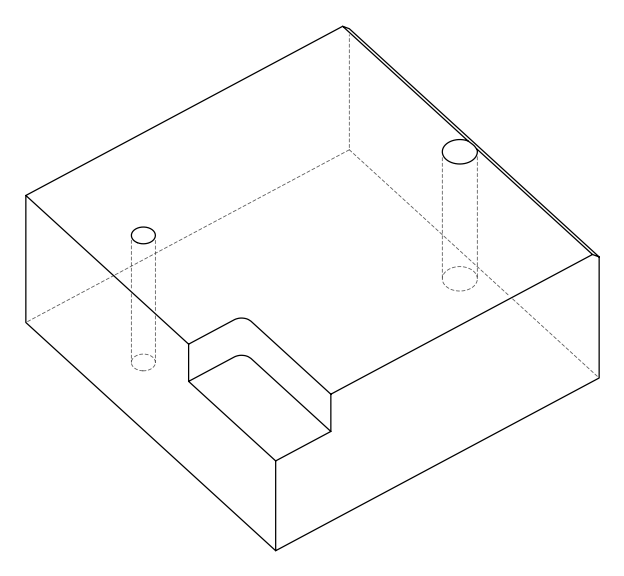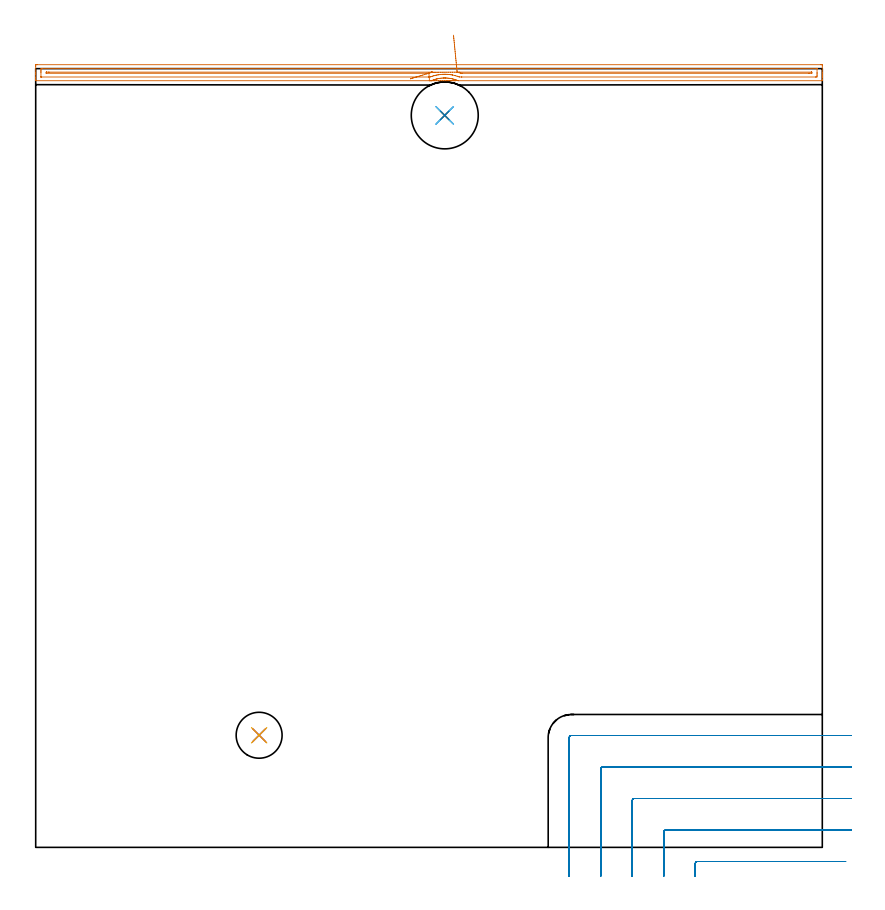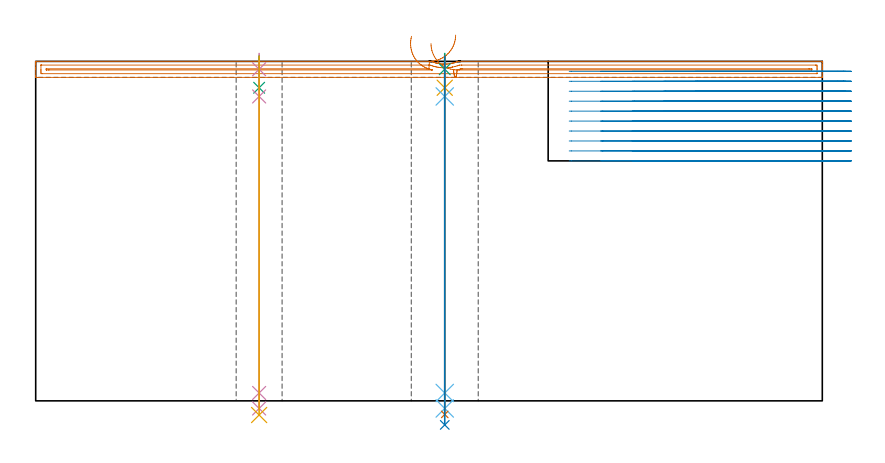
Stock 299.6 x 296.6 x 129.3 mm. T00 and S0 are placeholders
(PLAN: 11 operations, 9 tool changes, 23 min)
(1 AREA_MILL | FG_CHAMFER_SURFACE | UGT0205_001 | 7.4 min | 5580 mm3)
(2 MILL_CORNER_NOTCH_RECTANGULAR | CORNER_NOTCH_RECTANGULAR | NXT0201_012 | Follow Part, ap 4, ae 75% | 12.57 min | 199610 mm3)
(3 SPOT_DRILL | STEP1HOLE | NXT0321_9005460120000 | 0.05 min | 187 mm3)
(4 SPOT_DRILL_1 | STEP1HOLE_1 | NXT0321_9005460120000 | 0.05 min | 175 mm3)
(5 DRILL_BLIND_HOLE_INTO_CENTER | STEP1HOLE | NXT0301_038 | 0.05 min | 234 mm3)
(6 GUN_DRILL_THROUGH_HOLE | STEP1HOLE | UGT0307_002 | 0.59 min | 3373 mm3)
(7 SPADE_DRILL_TO_ENLARGE_THROUGH_HOLE | STEP1HOLE | UGT0306_007 | 0.55 min | 23824 mm3)
(8 DRILL_TO_ENLARGE_THROUGH_HOLE | STEP1HOLE | UGT0301_386 | 0.56 min | 38380 mm3)
(9 DRILL_BLIND_HOLE_INTO_CENTER_1 | STEP1HOLE_1 | NXT0301_038 | 0.05 min | 226 mm3)
(10 GUN_DRILL_THROUGH_HOLE_1 | STEP1HOLE_1 | UGT0307_002 | 0.61 min | 3376 mm3)
(11 SPADE_DRILL_TO_ENLARGE_THROUGH_HOLE_1 | STEP1HOLE_1 | UGT0306_008 | 0.55 min | 27267 mm3)
(TOOL UGT0205_001 | Chamfer Mill 20 x 3 x 45 deg. | D20 FL50 Z2)
(TOOL NXT0201_012 | ENDMILL 16mm [2P460-1600-NA 1630] | D16 FL38 Z6)
(TOOL NXT0321_9005460120000 | NC Spot Drill, 142deg, 12mm, Carbide, Uncoated | D12 PA142 FL30 Z2)
(TOOL NXT0301_038 | Carbide Drill 6.7mm [860.1-0670-034A1-MM 2214] | D6.7 PA140 FL53 Z2)
(TOOL UGT0307_002 | Gun Drill 6 mm | D6 PA130 FL24 Z1)
(TOOL UGT0306_007 | Spade Drill 16.5mm | D16.5 PA132 FL10 Z2)
(TOOL UGT0301_386 | Twist Drill 25.5 mm | D25.5 PA118 FL165 Z2)
(TOOL UGT0306_008 | Spade Drill 17.5mm | D17.5 PA132 FL10 Z2)
(OP 1 AREA_MILL)
G17 G21 G94 G90
T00 M6
G54
G17 G0 G90 X159.941 Y292. S1061 M3
G43 Z139.3 H0
G94 G1 X159.903 Z138.428 F250.
X159.79 Z137.563
X159.601 Z136.712
X159.338 Z135.88
X159.005 Z135.074
X158.602 Z134.3
X158.133 Z133.564
X157.602 Z132.872
X157.013 Z132.229
X156.369 Z131.64
X155.677 Z131.108
X154.941 Z130.64
X154.168 Z130.237
X153.362 Z129.903
X152.53 Z129.641
X151.678 Z129.452
X150.813 Z129.338
X149.941 Z129.3
X0.171
X0.01 Y292.006 Z129.293
X0. Y292.316 Z128.983
Y292.621 Z128.679
Y293.292 Z128.002
Y294.507 Z126.79
Y295.05 Z126.244
Y297.415 Z123.881
X0.003 Y297.686 Z123.61
X0.01 Y298.092 Z123.205
X0.201 Y298.096 Z123.202
X0.617 Y298.1 Z123.2
X298.983 Y298.099 Z123.201
X299.399 Y298.096 Z123.202
X299.59 Y298.092 Z123.205
X299.6 Y297.686 Z123.61
Y295.05 Z126.244
Y294.507 Z126.79
Y294.171 Z127.125
Y293.628 Z127.668
Y293.292 Z128.002
Y292.316 Z128.984
X299.59 Y292.006 Z129.293
X299.429 Y292. Z129.3
X160.966
X160.871 Y292.005 Z129.29
X160.776 Y292.036 Z129.262
X160.513 Y292.141 Z129.156
X160.372 Y292.194 Z129.104
X160.068 Y292.307 Z128.992
X159.62 Y292.457 Z128.838
X159.406 Y292.522 Z128.775
X159.239 Y292.571 Z128.724
X158.855 Y292.675 Z128.62
X158.728 Y292.704 Z128.589
X158.282 Y292.801 Z128.497
X157.942 Y292.862 Z128.437
X157.84 Y292.879 Z128.416
X157.835 Y292.88 Z128.415
X157.389 Y292.944 Z128.353
X156.942 Y292.99 Z128.303
X156.496 Y293.025 Z128.274
X156.125 Y293.039 Z128.26
X156.053 Y293.041 Z128.256
X156.049
X155.603 Y293.042 Z128.255
X155.549 Y293.04 Z128.256
X155.423 Y293.036 Z128.262
X155.157 Y293.026 Z128.269
X154.71 Y292.996 Z128.299
X154.264 Y292.95 Z128.344
X153.817 Y292.888 Z128.407
X153.371 Y292.809 Z128.487
X153.001 Y292.731 Z128.568
X152.887 Y292.707 Z128.592
X152.746 Y292.676 Z128.622
X152.48 Y292.603 Z128.691
X152.274 Y292.543 Z128.752
X152.031 Y292.471 Z128.824
X151.852 Y292.414 Z128.884
X151.768 Y292.386 Z128.912
X151.587 Y292.325 Z128.97
X151.14 Y292.162 Z129.135
X150.918 Y292.076 Z129.222
X150.73 Y292.006 Z129.293
X150.693 Y292. Z129.3
X149.941
X149.922 Y293.418 Z127.882
X149.8 Y293.416 Z127.884
X149.675 Y293.415 Z127.885
X2.28 Y293.414 Z127.886
X2.043 Y293.417 Z127.883
X2.015 Y293.419 Z127.881
X2.01 Y293.421 Z127.879
X2.005 Y293.429 Z127.871
X2.002 Y293.463 Z127.837
X2. Y295.05 Z126.25
Y295.447 Z125.853
X2.003 Y295.929 Z125.371
X2.009 Y296.317 Z124.983
X2.029 Y296.679 Z124.621
X2.404 Y296.684 Z124.616
X2.529 Y296.685 Z124.615
X297.32 Y296.686 Z124.614
X297.557 Y296.684 Z124.616
X297.585 Y296.681 Z124.619
X297.59 Y296.679 Z124.621
X297.595 Y296.671 Z124.629
X297.599 Y296.638 Z124.662
X297.6 Y295.05 Z126.25
Y294.653 Z126.647
X297.597 Y294.171 Z127.129
X297.591 Y293.783 Z127.517
X297.571 Y293.421 Z127.879
X297.196 Y293.416 Z127.884
X297.071 Y293.415 Z127.885
X162.306
X162.182
X161.413 Y293.421 Z127.879
X161.223 Y293.479 Z127.821
X160.52 Y293.715 Z127.585
X159.899 Y293.903 Z127.397
X159.626 Y293.975 Z127.325
X158.779 Y294.171 Z127.129
X158.733 Y294.18 Z127.12
X158.722 Y294.182 Z127.118
X158.235 Y294.261 Z127.039
X157.84 Y294.318 Z126.982
X157.668 Y294.34 Z126.96
X156.946 Y294.408 Z126.892
X156.687 Y294.426 Z126.874
X156.053 Y294.45 Z126.85
X155.769 Y294.451 Z126.849
X155.16 Y294.437 Z126.863
X154.902 Y294.425 Z126.875
X154.267 Y294.375 Z126.925
X154.079 Y294.356 Z126.944
X153.373 Y294.265 Z127.035
X153.291 Y294.252 Z127.048
X152.831 Y294.171 Z127.129
X152.48 Y294.097 Z127.203
X152.114 Y294.012 Z127.288
X151.823 Y293.939 Z127.361
X151.719 Y293.911 Z127.389
X151.587 Y293.872 Z127.428
X151.139 Y293.732 Z127.568
X150.693 Y293.588 Z127.712
X150.467 Y293.515 Z127.785
X150.182 Y293.421 Z127.879
X149.922 Y293.418 Z127.882
X149.714 Y294.835 Z126.465
X149.633 Y294.833 Z126.467
X149.466 Y294.83 Z126.47
X149.132 Y294.829 Z126.471
X148.907 Y294.828 Z126.472
X4.191 Y294.829 Z126.471
X4.116 Y294.83 Z126.47
X4.056 Y294.832 Z126.468
X4.02 Y294.835 Z126.465
X4.01 Y294.841 Z126.459
X4.008 Y294.863 Z126.437
X4.004 Y295.05 Z126.25
X4.005 Y295.233 Z126.067
X4.009 Y295.26 Z126.04
X4.025 Y295.265 Z126.035
X4.078 Y295.268 Z126.032
X4.191 Y295.27 Z126.03
X4.859 Y295.272 Z126.028
X5.084
X150.795 Y295.271 Z126.029
X150.902 Y295.27 Z126.03
X151.029 Y295.265 Z126.035
X151.08 Y295.263 Z126.037
X150.621 Y295.121 Z126.179
X150.389 Y295.05 Z126.25
X149.945 Y294.907 Z126.393
X149.8 Y294.861 Z126.439
X149.714 Y294.835 Z126.465
X148.922 Y294.598 Z126.742
X148.156 Y294.368 Z127.09
X147.422 Y294.148 Z127.507
X146.725 Y293.939 Z127.989
X146.071 Y293.743 Z128.532
X145.466 Y293.561 Z129.133
X144.912 Y293.395 Z129.787
X144.415 Y293.246 Z130.488
X143.979 Y293.115 Z131.232
X143.607 Y293.004 Z132.013
X143.301 Y292.912 Z132.825
X143.064 Y292.841 Z133.662
X142.898 Y292.791 Z134.516
X142.804 Y292.763 Z135.383
X142.782 Y292.756 Z136.255
X142.834 Y292.772 Z137.126
X142.958 Y292.809 Z137.989
X143.153 Y292.867 Z138.837
G0 X150.565 Y295.223 Z136.077
G1 X150.599 Z135.205
X150.709 Y295.224 Z134.34
X150.894 Z133.487
X151.152 Y295.226 Z132.654
X151.483 Y295.227 Z131.847
X151.882 Y295.229 Z131.071
X152.347 Y295.231 Z130.333
X152.875 Y295.233 Z129.639
X153.462 Y295.236 Z128.993
X154.102 Y295.239 Z128.401
X154.792 Y295.242 Z127.866
X155.525 Y295.246 Z127.394
X156.297 Y295.249 Z126.988
X157.102 Y295.253 Z126.65
X157.933 Y295.256 Z126.384
X158.783 Y295.26 Z126.192
X159.648 Y295.264 Z126.074
X160.519 Y295.268 Z126.032
X161.188 Y295.271 Z126.029
X161.413 Y295.272 Z126.028
X295.409 Y295.271 Z126.029
X295.484 Y295.27 Z126.03
X295.544 Y295.268 Z126.032
X295.58 Y295.265 Z126.035
X295.59 Y295.259 Z126.041
X295.592 Y295.237 Z126.063
X295.596 Y295.05 Z126.25
X295.595 Y294.867 Z126.433
X295.591 Y294.84 Z126.46
X295.575 Y294.835 Z126.465
X295.522 Y294.832 Z126.468
X295.409 Y294.83 Z126.47
X294.741 Y294.829 Z126.471
X294.516 Y294.828 Z126.472
X162.531 Y294.829 Z126.471
X162.306 Y294.83 Z126.47
X161.973 Y294.834 Z126.466
X161.891 Y294.835 Z126.465
X161.786 Y294.865 Z126.435
X161.214 Y295.05 Z126.25
X160.52 Y295.263 Z126.037
X160.519 Y295.268 Z126.032
X160.456 Y295.91 Z125.444
X160.388 Y296.6 Z124.915
X160.316 Y297.333 Z124.448
X160.24 Y298.104 Z124.047
X160.16 Y298.907 Z123.715
X160.079 Y299.736 Z123.454
X159.995 Y300.584 Z123.268
X159.91 Y301.445 Z123.156
X159.825 Y302.312 Z123.12
X159.739 Y303.179 Z123.16
X159.654 Y304.04 Z123.276
X159.571 Y304.887 Z123.467
X159.489 Y305.714 Z123.731
X159.41 Y306.516 Z124.067
X159.334 Y307.285 Z124.472
X159.262 Y308.016 Z124.942
X159.195 Y308.703 Z125.475
X159.132 Y309.342 Z126.066
G0 Z139.3
M5
M2
(OP 2 MILL_CORNER_NOTCH_RECTANGULAR)
G17 G21 G94 G90
T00 M6
G54
G17 G0 G90 X308.503 Y-5.4 S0 M3
G43 Z139.3 H1
Z125.51
G94 G1 X305.503 F250.
X251.995 F500.
G3 X251.2 Y-6.195 R0.8
G1 Y-8.
Y-11. F250.
G0 Z139.3
X310.6 Y6.6
Z125.51
G1 X307.6
X239.996 F500.
G3 X239.2 Y5.804 R0.8
G1 Y-8.
Y-11. F250.
G0 Z139.3
X310.6 Y18.6
Z125.51
G1 X307.6
X227.996 F500.
G3 X227.2 Y17.804 R0.8
G1 Y-8.
Y-11. F250.
G0 Z139.3
X310.6 Y30.6
Z125.51
G1 X307.6
X215.996 F500.
G3 X215.2 Y29.804 R0.8
G1 Y-8.
Y-11. F250.
G0 Z139.3
X310.6 Y42.6
Z125.51
G1 X307.6
X203.996 F500.
G3 X203.2 Y41.804 R0.8
G1 Y-8.
Y-11. F250.
G0 Z139.3
X308.503 Y-5.4
Z121.72
G1 X305.503
X251.995 F500.
G3 X251.2 Y-6.195 R0.8
G1 Y-8.
Y-11. F250.
G0 Z139.3
X310.6 Y6.6
Z121.72
G1 X307.6
X239.996 F500.
G3 X239.2 Y5.804 R0.8
G1 Y-8.
Y-11. F250.
G0 Z139.3
X310.6 Y18.6
Z121.72
G1 X307.6
X227.996 F500.
G3 X227.2 Y17.804 R0.8
G1 Y-8.
Y-11. F250.
G0 Z139.3
X310.6 Y30.6
Z121.72
G1 X307.6
X215.996 F500.
G3 X215.2 Y29.804 R0.8
G1 Y-8.
Y-11. F250.
G0 Z139.3
X310.6 Y42.6
Z121.72
G1 X307.6
X203.996 F500.
G3 X203.2 Y41.804 R0.8
G1 Y-8.
Y-11. F250.
G0 Z139.3
X308.503 Y-5.4
Z117.93
G1 X305.503
X251.995 F500.
G3 X251.2 Y-6.195 R0.8
G1 Y-8.
Y-11. F250.
G0 Z139.3
X310.6 Y6.6
Z117.93
G1 X307.6
X239.996 F500.
G3 X239.2 Y5.804 R0.8
G1 Y-8.
Y-11. F250.
G0 Z139.3
X310.6 Y18.6
Z117.93
G1 X307.6
X227.996 F500.
G3 X227.2 Y17.804 R0.8
G1 Y-8.
Y-11. F250.
G0 Z139.3
X310.6 Y30.6
Z117.93
G1 X307.6
X215.996 F500.
G3 X215.2 Y29.804 R0.8
G1 Y-8.
Y-11. F250.
G0 Z139.3
X310.6 Y42.6
Z117.93
G1 X307.6
X203.996 F500.
G3 X203.2 Y41.804 R0.8
G1 Y-8.
Y-11. F250.
G0 Z139.3
X308.503 Y-5.4
Z114.14
G1 X305.503
X251.995 F500.
G3 X251.2 Y-6.195 R0.8
G1 Y-8.
Y-11. F250.
G0 Z139.3
X310.6 Y6.6
Z114.14
G1 X307.6
X239.996 F500.
G3 X239.2 Y5.804 R0.8
G1 Y-8.
Y-11. F250.
G0 Z139.3
X310.6 Y18.6
Z114.14
G1 X307.6
X227.996 F500.
G3 X227.2 Y17.804 R0.8
G1 Y-8.
Y-11. F250.
G0 Z139.3
X310.6 Y30.6
Z114.14
G1 X307.6
X215.996 F500.
G3 X215.2 Y29.804 R0.8
G1 Y-8.
Y-11. F250.
G0 Z139.3
X310.6 Y42.6
Z114.14
G1 X307.6
X203.996 F500.
G3 X203.2 Y41.804 R0.8
G1 Y-8.
Y-11. F250.
G0 Z139.3
X308.503 Y-5.4
Z110.35
G1 X305.503
X251.995 F500.
G3 X251.2 Y-6.195 R0.8
G1 Y-8.
Y-11. F250.
G0 Z139.3
X310.6 Y6.6
Z110.35
G1 X307.6
X239.996 F500.
G3 X239.2 Y5.804 R0.8
G1 Y-8.
Y-11. F250.
G0 Z139.3
X310.6 Y18.6
Z110.35
G1 X307.6
X227.996 F500.
G3 X227.2 Y17.804 R0.8
G1 Y-8.
Y-11. F250.
G0 Z139.3
X310.6 Y30.6
Z110.35
G1 X307.6
X215.996 F500.
G3 X215.2 Y29.804 R0.8
G1 Y-8.
Y-11. F250.
G0 Z139.3
X310.6 Y42.6
Z110.35
G1 X307.6
X203.996 F500.
G3 X203.2 Y41.804 R0.8
G1 Y-8.
Y-11. F250.
G0 Z139.3
X308.503 Y-5.4
Z106.56
G1 X305.503
X251.995 F500.
G3 X251.2 Y-6.195 R0.8
G1 Y-8.
Y-11. F250.
G0 Z139.3
X310.6 Y6.6
Z106.56
G1 X307.6
X239.996 F500.
G3 X239.2 Y5.804 R0.8
G1 Y-8.
Y-11. F250.
G0 Z139.3
X310.6 Y18.6
Z106.56
G1 X307.6
X227.996 F500.
G3 X227.2 Y17.804 R0.8
G1 Y-8.
Y-11. F250.
G0 Z139.3
X310.6 Y30.6
Z106.56
G1 X307.6
X215.996 F500.
G3 X215.2 Y29.804 R0.8
G1 Y-8.
Y-11. F250.
G0 Z139.3
X310.6 Y42.6
Z106.56
G1 X307.6
X203.996 F500.
G3 X203.2 Y41.804 R0.8
G1 Y-8.
Y-11. F250.
G0 Z139.3
X308.503 Y-5.4
Z102.77
G1 X305.503
X251.995 F500.
G3 X251.2 Y-6.195 R0.8
G1 Y-8.
Y-11. F250.
G0 Z139.3
X310.6 Y6.6
Z102.77
G1 X307.6
X239.996 F500.
G3 X239.2 Y5.804 R0.8
G1 Y-8.
Y-11. F250.
G0 Z139.3
X310.6 Y18.6
Z102.77
G1 X307.6
X227.996 F500.
G3 X227.2 Y17.804 R0.8
G1 Y-8.
Y-11. F250.
G0 Z139.3
X310.6 Y30.6
Z102.77
G1 X307.6
X215.996 F500.
G3 X215.2 Y29.804 R0.8
G1 Y-8.
Y-11. F250.
G0 Z139.3
X310.6 Y42.6
Z102.77
G1 X307.6
X203.996 F500.
G3 X203.2 Y41.804 R0.8
G1 Y-8.
Y-11. F250.
G0 Z139.3
X308.503 Y-5.4
Z98.98
G1 X305.503
X251.995 F500.
G3 X251.2 Y-6.195 R0.8
G1 Y-8.
Y-11. F250.
G0 Z139.3
X310.6 Y6.6
Z98.98
G1 X307.6
X239.996 F500.
G3 X239.2 Y5.804 R0.8
G1 Y-8.
Y-11. F250.
G0 Z139.3
X310.6 Y18.6
Z98.98
G1 X307.6
X227.996 F500.
G3 X227.2 Y17.804 R0.8
G1 Y-8.
Y-11. F250.
G0 Z139.3
X310.6 Y30.6
Z98.98
G1 X307.6
X215.996 F500.
G3 X215.2 Y29.804 R0.8
G1 Y-8.
Y-11. F250.
G0 Z139.3
X310.6 Y42.6
Z98.98
G1 X307.6
X203.996 F500.
G3 X203.2 Y41.804 R0.8
G1 Y-8.
Y-11. F250.
G0 Z139.3
X308.503 Y-5.4
Z95.19
G1 X305.503
X251.995 F500.
G3 X251.2 Y-6.195 R0.8
G1 Y-8.
Y-11. F250.
G0 Z139.3
X310.6 Y6.6
Z95.19
G1 X307.6
X239.996 F500.
G3 X239.2 Y5.804 R0.8
G1 Y-8.
Y-11. F250.
G0 Z139.3
X310.6 Y18.6
Z95.19
G1 X307.6
X227.996 F500.
G3 X227.2 Y17.804 R0.8
G1 Y-8.
Y-11. F250.
G0 Z139.3
X310.6 Y30.6
Z95.19
G1 X307.6
X215.996 F500.
G3 X215.2 Y29.804 R0.8
G1 Y-8.
Y-11. F250.
G0 Z139.3
X310.6 Y42.6
Z95.19
G1 X307.6
X203.996 F500.
G3 X203.2 Y41.804 R0.8
G1 Y-8.
Y-11. F250.
G0 Z139.3
X308.503 Y-5.4
Z91.4
G1 X305.503
X251.995 F500.
G3 X251.2 Y-6.195 R0.8
G1 Y-8.
Y-11. F250.
G0 Z139.3
X310.6 Y6.6
Z91.4
G1 X307.6
X239.996 F500.
G3 X239.2 Y5.804 R0.8
G1 Y-8.
Y-11. F250.
G0 Z139.3
X310.6 Y18.6
Z91.4
G1 X307.6
X227.996 F500.
G3 X227.2 Y17.804 R0.8
G1 Y-8.
Y-11. F250.
G0 Z139.3
X310.6 Y30.6
Z91.4
G1 X307.6
X215.996 F500.
G3 X215.2 Y29.804 R0.8
G1 Y-8.
Y-11. F250.
G0 Z139.3
X310.6 Y42.6
Z91.4
G1 X307.6
X203.996 F500.
G3 X203.2 Y41.804 R0.8
G1 Y-8.
Y-11. F250.
G0 Z139.3
M5
M2
(OP 3 SPOT_DRILL)
G17 G21 G94 G90
T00 M6
G54
G17 G0 G90 X155.8 Y278.8 S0 M3
G43 Z139.3 H0
G94 G81 G98 Z126.3 F250. R132.3
G80
M5
M2
(OP 4 SPOT_DRILL_1)
G17 G21 G94 G90
T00 M6
G54
G17 G0 G90 X85.1 Y42.7 S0 M3
G43 Z139.3 H0
G94 G81 G98 Z126.3 F250. R132.3
G80
M5
M2
(OP 5 DRILL_BLIND_HOLE_INTO_CENTER)
G17 G21 G94 G90
T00 M6
G54
G17 G0 G90 X155.8 Y278.8 S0 M3
G43 Z139.3 H1
G94 G81 G98 Z119.25 F250. R131.3
G80
M5
M2
(OP 6 GUN_DRILL_THROUGH_HOLE)
G17 G21 G94 G90
T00 M6
G54
G17 G0 G90 X155.8 Y278.8 M8
G43 Z139.3 H0
Z126.462
S716 M3
G94 G1 Z115.943 F125. M26
G4 X.084
Z3. F250.
G4 X.084
Z-2.899 F125.
G4 X.084
M5
M9
G0 Z126.462
Z139.3
M2
(OP 7 SPADE_DRILL_TO_ENLARGE_THROUGH_HOLE)
G17 G21 G94 G90
T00 M6
G54
G17 G0 G90 X155.8 Y278.8 S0 M3
G43 Z139.3 H0
G94 G73 G98 Z-5.173 F250. Q14.941 R131.3
G80
M5
M2
(OP 8 DRILL_TO_ENLARGE_THROUGH_HOLE)
G17 G21 G94 G90
T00 M6
G54
G17 G0 G90 X155.8 Y278.8 S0 M3
G43 Z139.3 H0
G94 G73 G98 Z-9.161 F250. Q23.077 R131.3
G80
M5
M2
(OP 9 DRILL_BLIND_HOLE_INTO_CENTER_1)
G17 G21 G94 G90
T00 M6
G54
G17 G0 G90 X85.1 Y42.7 S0 M3
G43 Z139.3 H1
G94 G81 G98 Z119.25 F250. R131.3
G80
M5
M2
(OP 10 GUN_DRILL_THROUGH_HOLE_1)
G17 G21 G94 G90
T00 M6
G54
G17 G0 G90 X85.1 Y42.7 M8
G43 Z139.3 H0
Z129.634
S716 M3
G94 G1 Z115.943 F125. M26
G4 X.084
Z3. F250.
G4 X.084
Z-2.899 F125.
G4 X.084
M5
M9
G0 Z129.634
Z139.3
M2
(OP 11 SPADE_DRILL_TO_ENLARGE_THROUGH_HOLE_1)
G17 G21 G94 G90
T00 M6
G54
G17 G0 G90 X85.1 Y42.7 S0 M3
G43 Z139.3 H0
G94 G73 G98 Z-5.396 F250. Q16.837 R131.3
G80
M5
M2
